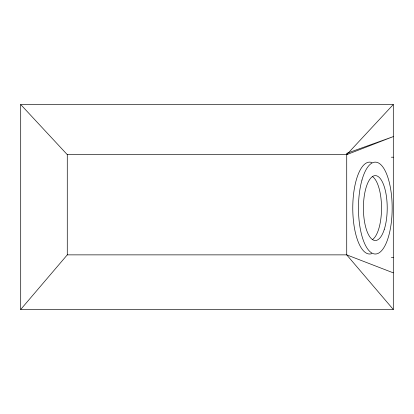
<?xml version="1.0" encoding="UTF-8"?>
<svg xmlns="http://www.w3.org/2000/svg" width="414" height="414" viewBox="0 0 414 414"><rect width="100%" height="100%" fill="white"/><g stroke="black" fill="none" stroke-linecap="round" stroke-linejoin="round"><path stroke-width="0.62" d="M20.7 309.47L67.275 254.864L67.275 154.639L20.7 104.53L393.3 104.53L393.3 309.47L20.7 309.47L20.7 104.53M67.275 154.639L346.725 154.639L393.3 104.53M346.725 154.639L393.3 136.599L346.725 153.34L346.725 254.864L393.3 309.47M391.375 157.206L393.3 157.206M67.275 254.864L346.725 254.864L393.3 272.852M391.375 257.467L393.3 257.467M371.788 253.627A45.938 16.85 90 0 1 352.769 207.988A45.938 16.85 90 0 1 371.85 162.531M372.486 176.571A32.452 11.902 -90 0 1 381.522 208.278A32.452 11.902 -90 0 1 372.336 239.665M361.971 180.038A45.938 16.85 90 0 0 373.086 253.606A45.938 16.85 90 0 0 390.894 190.564A45.938 16.85 90 0 0 361.971 180.038M384.187 229.703A32.452 11.902 -90 0 0 377.754 176.307A32.452 11.902 -90 0 0 364.009 218.194A32.452 11.902 -90 0 0 384.187 229.703"/></g></svg>
